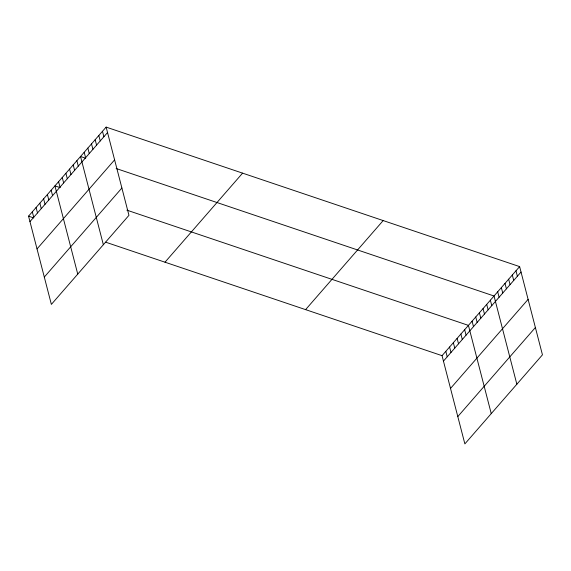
<?xml version="1.0" encoding="UTF-8"?>
<svg xmlns="http://www.w3.org/2000/svg" width="571" height="571" viewBox="0 0 571 571"><rect width="100%" height="100%" fill="white"/><g stroke="black" fill="none" stroke-linecap="round" stroke-linejoin="round"><path stroke-width="0.86" d="M106.135 127.105L128.953 215.331L51.369 304.393L28.55 216.159L106.135 127.105L519.631 266.607L542.45 354.841L464.865 443.895L442.047 355.669L519.631 266.607M29.956 221.605L107.548 132.543M37.022 248.92L114.607 159.866M44.302 277.071L121.887 188.016M165.005 262.196L242.589 173.141M305.592 309.632L383.177 220.57M443.453 361.108L521.038 272.053M450.519 388.43L528.104 299.368M457.799 416.58L535.384 327.518M85.721 158.246L80.532 156.49L103.351 244.723M116.127 168.502L494.029 295.999L516.848 384.226M60.119 187.631L54.93 185.882L77.749 274.109M126.862 210.149L468.427 325.384L491.246 413.618M28.55 216.159L33.739 217.915M105.678 242.183L442.047 355.669M515.977 270.811L517.383 276.25M512.315 275.008L513.722 280.447M508.661 279.205L510.067 284.644M505 283.402L506.406 288.847M501.345 287.598L502.751 293.044M497.684 291.802L499.097 297.241M490.368 300.196L491.781 305.642M486.713 304.393L488.119 309.839M483.052 308.597L484.465 314.036M479.397 312.794L480.803 318.233M475.743 316.991L477.149 322.437M472.081 321.188L473.487 326.633M464.658 329.717L466.064 335.156M460.89 334.042L462.296 339.481M457.121 338.367L458.527 343.806M453.353 342.693L454.759 348.132M449.584 347.018L450.99 352.457M445.815 351.343L447.221 356.782M102.48 131.301L103.886 136.74M98.819 135.498L100.232 140.944M95.164 139.695L96.57 145.141M91.51 143.899L92.916 149.338M87.848 148.096L89.254 153.535M84.194 152.293L85.6 157.739M76.878 160.687L78.284 166.132M73.216 164.891L74.623 170.329M69.562 169.087L70.968 174.526M65.901 173.284L67.307 178.73M62.246 177.481L63.652 182.927M58.585 181.685L59.998 187.124M51.162 190.207L52.568 195.646M47.393 194.533L48.799 199.971M43.624 198.858L45.03 204.297M39.856 203.183L41.262 208.629M36.087 207.509L37.493 212.954M32.319 211.834L33.725 217.28"/></g></svg>
